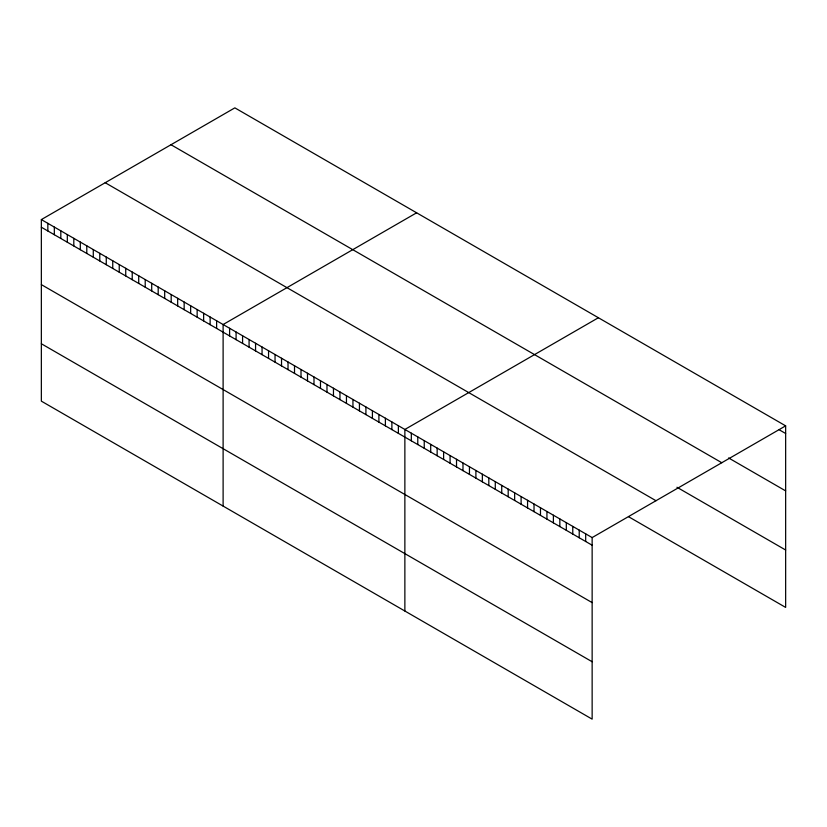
<?xml version="1.0" encoding="UTF-8"?>
<svg xmlns="http://www.w3.org/2000/svg" width="827" height="827" viewBox="0 0 827 827"><rect width="100%" height="100%" fill="white"/><g stroke="black" fill="none" stroke-linecap="round" stroke-linejoin="round"><path stroke-width="1.24" d="M41.35 219.589L592.142 537.581L592.142 719.139L41.35 401.147L41.35 219.589L234.858 107.861L785.65 425.853L785.65 607.411L628.52 516.689M416.622 212.797L223.114 324.525L223.114 506.083M598.386 317.744L404.868 429.461L404.868 611.019M592.142 537.581L785.65 425.853M779.189 429.771L785.65 433.493M728.608 457.951L785.65 490.887M171.003 144.735L721.795 462.727M676.951 487.258L785.65 550.017M105.205 182.715L655.997 500.717M41.35 227.229L592.142 545.22M41.35 284.622L592.142 602.614M41.35 343.753L592.142 661.745M585.681 533.849L585.681 541.489M579.22 530.128L579.22 537.767M572.77 526.396L572.77 534.035M566.309 522.664L566.309 530.303M559.848 518.942L559.848 526.582M553.397 515.211L553.397 522.85M546.936 511.479L546.936 519.118M540.476 507.757L540.476 515.397M534.025 504.025L534.025 511.665M527.564 500.304L527.564 507.933M521.103 496.572L521.103 504.212M514.652 492.84L514.652 500.48M508.192 489.119L508.192 496.748M501.731 485.387L501.731 493.026M495.28 481.655L495.28 489.295M488.819 477.934L488.819 485.563M482.358 474.202L482.358 481.841M475.897 470.47L475.897 478.109M469.447 466.748L469.447 474.378M462.986 463.017L462.986 470.656M456.525 459.285L456.525 466.924M450.074 455.563L450.074 463.203M443.613 451.831L443.613 459.471M437.152 448.1L437.152 455.739M430.702 444.378L430.702 452.018M424.241 440.646L424.241 448.286M417.78 436.925L417.78 444.554M411.329 433.193L411.329 440.832M398.376 425.719L398.376 433.348M391.884 421.966L391.884 429.606M385.392 418.224L385.392 425.853M378.9 414.472L378.9 422.111M372.408 410.719L372.408 418.359M365.916 406.977L365.916 414.616M359.435 403.225L359.435 410.864M352.943 399.482L352.943 407.122M346.451 395.73L346.451 403.369M339.959 391.988L339.959 399.627M333.467 388.235L333.467 395.875M326.975 384.493L326.975 392.122M320.483 380.74L320.483 388.38M313.991 376.998L313.991 384.627M307.499 373.246L307.499 380.885M301.007 369.504L301.007 377.133M294.515 365.751L294.515 373.39M288.023 361.999L288.023 369.638M281.531 358.256L281.531 365.896M275.04 354.504L275.04 362.143M268.548 350.762L268.548 358.401M262.056 347.009L262.056 354.649M255.564 343.267L255.564 350.906M249.072 339.515L249.072 347.154M242.58 335.772L242.58 343.401M236.088 332.02L236.088 339.659M229.606 328.278L229.606 335.907M216.622 320.773L216.622 328.412M210.13 317.03L210.13 324.67M203.638 313.278L203.638 320.917M197.146 309.536L197.146 317.175M190.655 305.783L190.655 313.423M184.163 302.041L184.163 309.68M177.671 298.289L177.671 305.928M171.179 294.546L171.179 302.175M164.687 290.794L164.687 298.433M158.195 287.052L158.195 294.681M151.703 283.299L151.703 290.939M145.211 279.547L145.211 287.186M138.719 275.805L138.719 283.444M132.227 272.052L132.227 279.691M125.735 268.31L125.735 275.949M119.243 264.557L119.243 272.197M112.751 260.815L112.751 268.455M106.259 257.063L106.259 264.702M99.778 253.32L99.778 260.95M93.286 249.568L93.286 257.207M86.794 245.826L86.794 253.455M80.302 242.073L80.302 249.713M73.81 238.331L73.81 245.96M67.318 234.579L67.318 242.218M60.826 230.826L60.826 238.465M54.334 227.084L54.334 234.723M47.842 223.331L47.842 230.971"/></g></svg>
